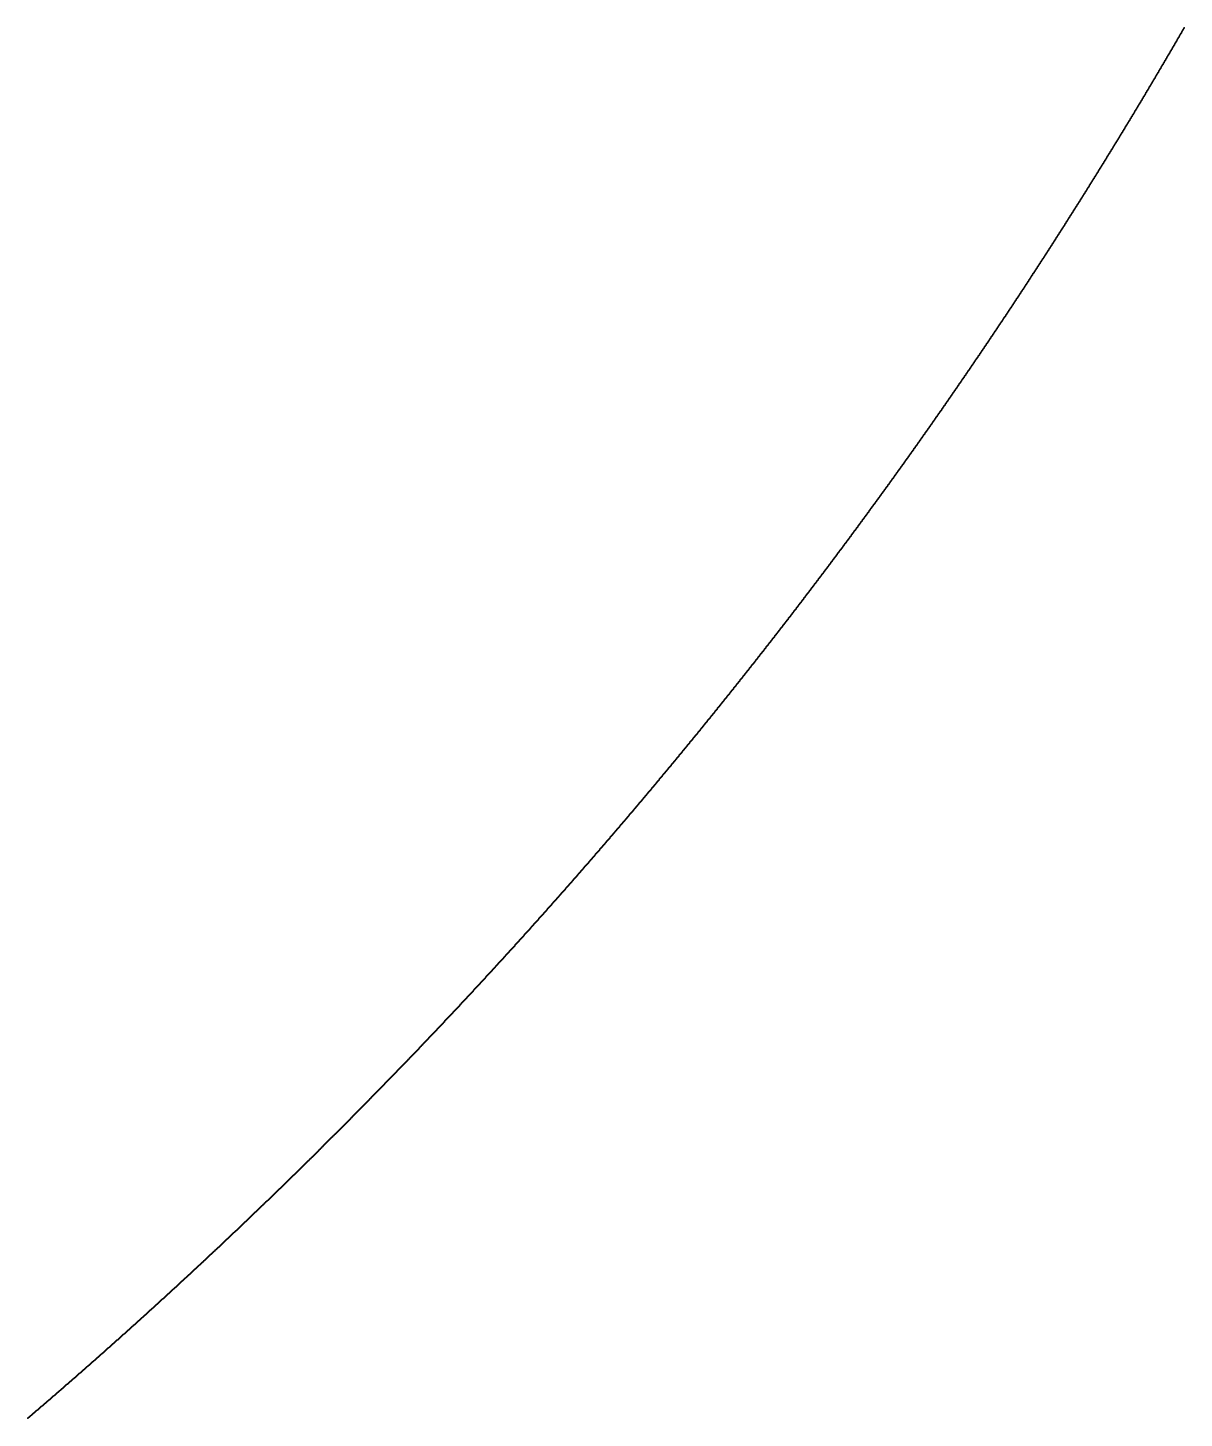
# Model space of a CAD drawing. Header units: metres. Extents: x -84 to 84, y -84 to 84.
# Drawn here: x 54.53 to 72.72, y -63.99 to -42.11 of the extents above; entities that cross this region are included whole.
import ezdxf

# ---------------------------------------------------------------- set-up
doc = ezdxf.new("R2010")
doc.units = ezdxf.units.M

msp = doc.modelspace()

# ---------------------------------------------------------------- linework, layer by layer
for p in [(72.656, -42.226), (72.664, -42.213), (72.671, -42.2), (72.678, -42.188), (72.686, -42.175), (72.693, -42.162), (72.7, -42.149), (72.708, -42.137), (72.715, -42.124), (72.722, -42.111), (72.531, -42.441), (72.538, -42.428), (72.546, -42.416), (72.553, -42.403), (72.561, -42.39), (72.568, -42.378), (72.575, -42.365), (72.583, -42.352), (72.59, -42.34), (72.597, -42.327), (72.605, -42.314), (72.612, -42.302), (72.619, -42.289), (72.627, -42.276), (72.634, -42.264), (72.642, -42.251), (72.649, -42.238), (72.405, -42.656), (72.412, -42.644), (72.42, -42.631), (72.427, -42.618), (72.435, -42.606), (72.442, -42.593), (72.45, -42.58), (72.457, -42.568), (72.464, -42.555), (72.472, -42.542), (72.479, -42.53), (72.487, -42.517), (72.494, -42.504), (72.501, -42.492), (72.509, -42.479), (72.516, -42.466), (72.524, -42.454), (72.278, -42.871), (72.286, -42.858), (72.293, -42.846), (72.301, -42.833), (72.308, -42.821), (72.316, -42.808), (72.323, -42.795), (72.331, -42.783), (72.338, -42.77), (72.346, -42.757), (72.353, -42.745), (72.36, -42.732), (72.368, -42.72), (72.375, -42.707), (72.383, -42.694), (72.39, -42.682), (72.398, -42.669), (72.144, -43.098), (72.151, -43.085), (72.159, -43.073), (72.166, -43.06), (72.174, -43.048), (72.181, -43.035), (72.189, -43.022), (72.196, -43.01), (72.204, -42.997), (72.211, -42.985), (72.219, -42.972), (72.226, -42.959), (72.234, -42.947), (72.241, -42.934), (72.249, -42.922), (72.256, -42.909), (72.264, -42.896), (72.271, -42.884), (72.016, -43.312), (72.023, -43.3), (72.031, -43.287), (72.039, -43.274), (72.046, -43.262), (72.054, -43.249), (72.061, -43.237), (72.069, -43.224), (72.076, -43.211), (72.084, -43.199), (72.091, -43.186), (72.099, -43.174), (72.106, -43.161), (72.114, -43.148), (72.121, -43.136), (72.129, -43.123), (72.136, -43.111), (71.88, -43.538), (71.887, -43.526), (71.895, -43.513), (71.903, -43.501), (71.91, -43.488), (71.918, -43.475), (71.925, -43.463), (71.933, -43.45), (71.94, -43.438), (71.948, -43.425), (71.955, -43.413), (71.963, -43.4), (71.971, -43.388), (71.978, -43.375), (71.986, -43.362), (71.993, -43.35), (72.001, -43.337), (72.008, -43.325), (71.751, -43.751), (71.758, -43.739), (71.766, -43.726), (71.773, -43.714), (71.781, -43.701), (71.789, -43.689), (71.796, -43.676), (71.804, -43.664), (71.811, -43.651), (71.819, -43.639), (71.827, -43.626), (71.834, -43.614), (71.842, -43.601), (71.849, -43.588), (71.857, -43.576), (71.865, -43.563), (71.872, -43.551), (71.613, -43.977), (71.621, -43.964), (71.628, -43.952), (71.636, -43.939), (71.644, -43.927), (71.651, -43.914), (71.659, -43.902), (71.667, -43.889), (71.674, -43.877), (71.682, -43.864), (71.69, -43.852), (71.697, -43.839), (71.705, -43.827), (71.712, -43.814), (71.72, -43.802), (71.728, -43.789), (71.735, -43.777), (71.743, -43.764), (71.483, -44.189), (71.49, -44.177), (71.498, -44.164), (71.506, -44.152), (71.513, -44.139), (71.521, -44.127), (71.529, -44.114), (71.536, -44.102), (71.544, -44.089), (71.552, -44.077), (71.559, -44.064), (71.567, -44.052), (71.575, -44.039), (71.582, -44.027), (71.59, -44.014), (71.598, -44.002), (71.605, -43.989), (71.344, -44.414), (71.352, -44.401), (71.359, -44.389), (71.367, -44.376), (71.375, -44.364), (71.382, -44.351), (71.39, -44.339), (71.398, -44.327), (71.406, -44.314), (71.413, -44.302), (71.421, -44.289), (71.429, -44.277), (71.436, -44.264), (71.444, -44.252), (71.452, -44.239), (71.46, -44.227), (71.467, -44.214), (71.475, -44.202), (71.212, -44.625), (71.22, -44.613), (71.228, -44.601), (71.235, -44.588), (71.243, -44.576), (71.251, -44.563), (71.259, -44.551), (71.266, -44.538), (71.274, -44.526), (71.282, -44.513), (71.29, -44.501), (71.297, -44.489), (71.305, -44.476), (71.313, -44.464), (71.321, -44.451), (71.328, -44.439), (71.336, -44.426), (71.072, -44.849), (71.08, -44.837), (71.087, -44.824), (71.095, -44.812), (71.103, -44.799), (71.111, -44.787), (71.119, -44.775), (71.126, -44.762), (71.134, -44.75), (71.142, -44.737), (71.15, -44.725), (71.158, -44.712), (71.165, -44.7), (71.173, -44.688), (71.181, -44.675), (71.189, -44.663), (71.196, -44.65), (71.204, -44.638), (70.939, -45.06), (70.947, -45.048), (70.954, -45.035), (70.962, -45.023), (70.97, -45.01), (70.978, -44.998), (70.986, -44.986), (70.994, -44.973), (71.001, -44.961), (71.009, -44.948), (71.017, -44.936), (71.025, -44.924), (71.033, -44.911), (71.041, -44.899), (71.048, -44.886), (71.056, -44.874), (71.064, -44.861), (70.797, -45.283), (70.805, -45.27), (70.813, -45.258), (70.821, -45.246), (70.829, -45.233), (70.837, -45.221), (70.844, -45.208), (70.852, -45.196), (70.86, -45.184), (70.868, -45.171), (70.876, -45.159), (70.884, -45.147), (70.892, -45.134), (70.899, -45.122), (70.907, -45.109), (70.915, -45.097), (70.923, -45.085), (70.931, -45.072), (70.655, -45.505), (70.663, -45.493), (70.671, -45.48), (70.679, -45.468), (70.687, -45.456), (70.694, -45.443), (70.702, -45.431), (70.71, -45.419), (70.718, -45.406), (70.726, -45.394), (70.734, -45.382), (70.742, -45.369), (70.75, -45.357), (70.758, -45.345), (70.766, -45.332), (70.773, -45.32), (70.781, -45.307), (70.789, -45.295), (70.512, -45.727), (70.52, -45.715), (70.528, -45.702), (70.536, -45.69), (70.544, -45.678), (70.552, -45.665), (70.56, -45.653), (70.568, -45.641), (70.575, -45.628), (70.583, -45.616), (70.591, -45.604), (70.599, -45.591), (70.607, -45.579), (70.615, -45.567), (70.623, -45.554), (70.631, -45.542), (70.639, -45.53), (70.647, -45.517), (70.376, -45.936), (70.384, -45.924), (70.392, -45.912), (70.4, -45.899), (70.408, -45.887), (70.416, -45.875), (70.424, -45.862), (70.432, -45.85), (70.44, -45.838), (70.448, -45.825), (70.456, -45.813), (70.464, -45.801), (70.472, -45.789), (70.48, -45.776), (70.488, -45.764), (70.496, -45.752), (70.504, -45.739), (70.232, -46.157), (70.24, -46.145), (70.248, -46.133), (70.256, -46.12), (70.264, -46.108), (70.272, -46.096), (70.28, -46.084), (70.288, -46.071), (70.296, -46.059), (70.304, -46.047), (70.312, -46.034), (70.32, -46.022), (70.328, -46.01), (70.336, -45.998), (70.344, -45.985), (70.352, -45.973), (70.36, -45.961), (70.368, -45.948), (70.087, -46.378), (70.095, -46.366), (70.103, -46.353), (70.111, -46.341), (70.119, -46.329), (70.127, -46.317), (70.135, -46.304), (70.143, -46.292), (70.151, -46.28), (70.159, -46.268), (70.167, -46.255), (70.175, -46.243), (70.184, -46.231), (70.192, -46.219), (70.2, -46.206), (70.208, -46.194), (70.216, -46.182), (70.224, -46.169), (69.941, -46.598), (69.949, -46.586), (69.957, -46.574), (69.965, -46.561), (69.973, -46.549), (69.982, -46.537), (69.99, -46.525), (69.998, -46.512), (70.006, -46.5), (70.014, -46.488), (70.022, -46.476), (70.03, -46.463), (70.038, -46.451), (70.046, -46.439), (70.054, -46.427), (70.063, -46.415), (70.071, -46.402), (70.079, -46.39), (69.795, -46.818), (69.803, -46.805), (69.811, -46.793), (69.819, -46.781), (69.827, -46.769), (69.835, -46.757), (69.843, -46.744), (69.852, -46.732), (69.86, -46.72), (69.868, -46.708), (69.876, -46.696), (69.884, -46.683), (69.892, -46.671), (69.9, -46.659), (69.909, -46.647), (69.917, -46.635), (69.925, -46.622), (69.933, -46.61), (69.647, -47.037), (69.656, -47.025), (69.664, -47.013), (69.672, -47), (69.68, -46.988), (69.688, -46.976), (69.697, -46.964), (69.705, -46.952), (69.713, -46.94), (69.721, -46.927), (69.729, -46.915), (69.737, -46.903), (69.746, -46.891), (69.754, -46.879), (69.762, -46.866), (69.77, -46.854), (69.778, -46.842), (69.786, -46.83), (69.5, -47.256), (69.508, -47.244), (69.516, -47.231), (69.524, -47.219), (69.533, -47.207), (69.541, -47.195), (69.549, -47.183), (69.557, -47.171), (69.565, -47.158), (69.574, -47.146), (69.582, -47.134), (69.59, -47.122), (69.598, -47.11), (69.606, -47.098), (69.615, -47.086), (69.623, -47.073), (69.631, -47.061), (69.639, -47.049), (69.351, -47.474), (69.359, -47.462), (69.368, -47.45), (69.376, -47.438), (69.384, -47.426), (69.392, -47.413), (69.401, -47.401), (69.409, -47.389), (69.417, -47.377), (69.425, -47.365), (69.434, -47.353), (69.442, -47.341), (69.45, -47.328), (69.458, -47.316), (69.467, -47.304), (69.475, -47.292), (69.483, -47.28), (69.491, -47.268), (69.202, -47.692), (69.21, -47.68), (69.219, -47.668), (69.227, -47.656), (69.235, -47.643), (69.243, -47.631), (69.252, -47.619), (69.26, -47.607), (69.268, -47.595), (69.277, -47.583), (69.285, -47.571), (69.293, -47.559), (69.301, -47.547), (69.31, -47.535), (69.318, -47.522), (69.326, -47.51), (69.335, -47.498), (69.343, -47.486), (69.052, -47.909), (69.06, -47.897), (69.069, -47.885), (69.077, -47.873), (69.085, -47.861), (69.094, -47.849), (69.102, -47.837), (69.11, -47.825), (69.119, -47.813), (69.127, -47.801), (69.135, -47.788), (69.144, -47.776), (69.152, -47.764), (69.16, -47.752), (69.169, -47.74), (69.177, -47.728), (69.185, -47.716), (69.194, -47.704), (68.902, -48.126), (68.91, -48.114), (68.918, -48.102), (68.927, -48.09), (68.935, -48.078), (68.943, -48.066), (68.952, -48.054), (68.96, -48.042), (68.969, -48.03), (68.977, -48.018), (68.985, -48.006), (68.994, -47.994), (69.002, -47.982), (69.01, -47.969), (69.019, -47.957), (69.027, -47.945), (69.035, -47.933), (69.044, -47.921), (68.75, -48.343), (68.759, -48.331), (68.767, -48.318), (68.776, -48.306), (68.784, -48.294), (68.792, -48.282), (68.801, -48.27), (68.809, -48.258), (68.818, -48.246), (68.826, -48.234), (68.834, -48.222), (68.843, -48.21), (68.851, -48.198), (68.86, -48.186), (68.868, -48.174), (68.876, -48.162), (68.885, -48.15), (68.893, -48.138), (68.59, -48.57), (68.598, -48.558), (68.607, -48.546), (68.615, -48.534), (68.624, -48.523), (68.632, -48.511), (68.641, -48.499), (68.649, -48.487), (68.658, -48.475), (68.666, -48.463), (68.674, -48.451), (68.683, -48.439), (68.691, -48.427), (68.7, -48.415), (68.708, -48.403), (68.717, -48.391), (68.725, -48.379), (68.733, -48.367), (68.742, -48.355), (68.437, -48.786), (68.446, -48.774), (68.454, -48.762), (68.463, -48.75), (68.471, -48.738), (68.48, -48.726), (68.488, -48.714), (68.497, -48.702), (68.505, -48.69), (68.514, -48.678), (68.522, -48.666), (68.531, -48.654), (68.539, -48.642), (68.548, -48.63), (68.556, -48.618), (68.565, -48.606), (68.573, -48.594), (68.581, -48.582), (68.284, -49.001), (68.292, -48.989), (68.301, -48.977), (68.31, -48.965), (68.318, -48.953), (68.327, -48.941), (68.335, -48.929), (68.344, -48.917), (68.352, -48.905), (68.361, -48.893), (68.369, -48.882), (68.378, -48.87), (68.386, -48.858), (68.395, -48.846), (68.403, -48.834), (68.412, -48.822), (68.42, -48.81), (68.429, -48.798), (68.121, -49.227), (68.13, -49.215), (68.139, -49.203), (68.147, -49.192), (68.156, -49.18), (68.164, -49.168), (68.173, -49.156), (68.181, -49.144), (68.19, -49.132), (68.199, -49.12), (68.207, -49.108), (68.216, -49.096), (68.224, -49.084), (68.233, -49.072), (68.241, -49.06), (68.25, -49.049), (68.258, -49.037), (68.267, -49.025), (68.275, -49.013), (67.967, -49.441), (67.975, -49.429), (67.984, -49.417), (67.993, -49.406), (68.001, -49.394), (68.01, -49.382), (68.018, -49.37), (68.027, -49.358), (68.036, -49.346), (68.044, -49.334), (68.053, -49.322), (68.061, -49.311), (68.07, -49.299), (68.079, -49.287), (68.087, -49.275), (68.096, -49.263), (68.104, -49.251), (68.113, -49.239), (67.811, -49.655), (67.82, -49.643), (67.829, -49.631), (67.837, -49.619), (67.846, -49.607), (67.855, -49.595), (67.863, -49.584), (67.872, -49.572), (67.88, -49.56), (67.889, -49.548), (67.898, -49.536), (67.906, -49.524), (67.915, -49.512), (67.924, -49.501), (67.932, -49.489), (67.941, -49.477), (67.949, -49.465), (67.958, -49.453), (67.647, -49.88), (67.655, -49.868), (67.664, -49.856), (67.673, -49.844), (67.681, -49.832), (67.69, -49.82), (67.699, -49.809), (67.707, -49.797), (67.716, -49.785), (67.725, -49.773), (67.733, -49.761), (67.742, -49.749), (67.751, -49.738), (67.759, -49.726), (67.768, -49.714), (67.777, -49.702), (67.785, -49.69), (67.794, -49.678), (67.803, -49.667), (67.49, -50.092), (67.499, -50.08), (67.507, -50.068), (67.516, -50.057), (67.525, -50.045), (67.533, -50.033), (67.542, -50.021), (67.551, -50.009), (67.56, -49.998), (67.568, -49.986), (67.577, -49.974), (67.586, -49.962), (67.594, -49.95), (67.603, -49.939), (67.612, -49.927), (67.621, -49.915), (67.629, -49.903), (67.638, -49.891), (67.324, -50.316), (67.332, -50.304), (67.341, -50.292), (67.35, -50.28), (67.359, -50.269), (67.368, -50.257), (67.376, -50.245), (67.385, -50.233), (67.394, -50.222), (67.403, -50.21), (67.411, -50.198), (67.42, -50.186), (67.429, -50.175), (67.437, -50.163), (67.446, -50.151), (67.455, -50.139), (67.464, -50.127), (67.472, -50.116), (67.481, -50.104), (67.157, -50.539), (67.166, -50.527), (67.174, -50.516), (67.183, -50.504), (67.192, -50.492), (67.201, -50.48), (67.21, -50.469), (67.218, -50.457), (67.227, -50.445), (67.236, -50.433), (67.245, -50.422), (67.254, -50.41), (67.262, -50.398), (67.271, -50.386), (67.28, -50.375), (67.289, -50.363), (67.297, -50.351), (67.306, -50.339), (67.315, -50.328), (66.998, -50.75), (67.007, -50.738), (67.016, -50.727), (67.024, -50.715), (67.033, -50.703), (67.042, -50.691), (67.051, -50.68), (67.06, -50.668), (67.069, -50.656), (67.077, -50.645), (67.086, -50.633), (67.095, -50.621), (67.104, -50.609), (67.113, -50.598), (67.122, -50.586), (67.13, -50.574), (67.139, -50.562), (67.148, -50.551), (66.83, -50.972), (66.838, -50.96), (66.847, -50.949), (66.856, -50.937), (66.865, -50.925), (66.874, -50.914), (66.883, -50.902), (66.892, -50.89), (66.901, -50.879), (66.909, -50.867), (66.918, -50.855), (66.927, -50.844), (66.936, -50.832), (66.945, -50.82), (66.954, -50.808), (66.963, -50.797), (66.971, -50.785), (66.98, -50.773), (66.989, -50.762), (66.661, -51.194), (66.669, -51.182), (66.678, -51.17), (66.687, -51.159), (66.696, -51.147), (66.705, -51.135), (66.714, -51.124), (66.723, -51.112), (66.732, -51.1), (66.741, -51.089), (66.75, -51.077), (66.759, -51.065), (66.767, -51.054), (66.776, -51.042), (66.785, -51.03), (66.794, -51.019), (66.803, -51.007), (66.812, -50.995), (66.821, -50.984), (66.491, -51.415), (66.5, -51.403), (66.509, -51.391), (66.518, -51.38), (66.527, -51.368), (66.535, -51.357), (66.544, -51.345), (66.553, -51.333), (66.562, -51.322), (66.571, -51.31), (66.58, -51.298), (66.589, -51.287), (66.598, -51.275), (66.607, -51.263), (66.616, -51.252), (66.625, -51.24), (66.634, -51.229), (66.643, -51.217), (66.652, -51.205), (66.32, -51.635), (66.329, -51.623), (66.338, -51.612), (66.347, -51.6), (66.356, -51.589), (66.365, -51.577), (66.374, -51.566), (66.383, -51.554), (66.392, -51.542), (66.401, -51.531), (66.41, -51.519), (66.419, -51.508), (66.428, -51.496), (66.437, -51.484), (66.446, -51.473), (66.455, -51.461), (66.464, -51.449), (66.473, -51.438), (66.482, -51.426), (66.158, -51.843), (66.167, -51.832), (66.176, -51.82), (66.185, -51.809), (66.194, -51.797), (66.203, -51.786), (66.212, -51.774), (66.221, -51.762), (66.23, -51.751), (66.239, -51.739), (66.248, -51.728), (66.257, -51.716), (66.266, -51.705), (66.275, -51.693), (66.284, -51.681), (66.293, -51.67), (66.302, -51.658), (66.311, -51.647), (65.986, -52.063), (65.995, -52.051), (66.004, -52.04), (66.013, -52.028), (66.022, -52.017), (66.031, -52.005), (66.04, -51.994), (66.049, -51.982), (66.058, -51.97), (66.067, -51.959), (66.076, -51.947), (66.086, -51.936), (66.095, -51.924), (66.104, -51.913), (66.113, -51.901), (66.122, -51.89), (66.131, -51.878), (66.14, -51.866), (66.149, -51.855), (65.813, -52.281), (65.822, -52.27), (65.831, -52.258), (65.841, -52.247), (65.85, -52.235), (65.859, -52.224), (65.868, -52.212), (65.877, -52.201), (65.886, -52.189), (65.895, -52.178), (65.904, -52.166), (65.913, -52.155), (65.922, -52.143), (65.931, -52.132), (65.941, -52.12), (65.95, -52.109), (65.959, -52.097), (65.968, -52.086), (65.977, -52.074), (65.64, -52.5), (65.649, -52.488), (65.658, -52.477), (65.667, -52.465), (65.676, -52.454), (65.685, -52.442), (65.695, -52.431), (65.704, -52.419), (65.713, -52.408), (65.722, -52.396), (65.731, -52.385), (65.74, -52.373), (65.749, -52.362), (65.758, -52.35), (65.768, -52.339), (65.777, -52.327), (65.786, -52.316), (65.795, -52.304), (65.804, -52.293), (65.456, -52.729), (65.466, -52.717), (65.475, -52.706), (65.484, -52.694), (65.493, -52.683), (65.502, -52.672), (65.511, -52.66), (65.521, -52.649), (65.53, -52.637), (65.539, -52.626), (65.548, -52.614), (65.557, -52.603), (65.567, -52.591), (65.576, -52.58), (65.585, -52.568), (65.594, -52.557), (65.603, -52.546), (65.612, -52.534), (65.621, -52.523), (65.631, -52.511), (65.281, -52.946), (65.291, -52.934), (65.3, -52.923), (65.309, -52.911), (65.318, -52.9), (65.328, -52.889), (65.337, -52.877), (65.346, -52.866), (65.355, -52.854), (65.364, -52.843), (65.374, -52.832), (65.383, -52.82), (65.392, -52.809), (65.401, -52.797), (65.41, -52.786), (65.42, -52.774), (65.429, -52.763), (65.438, -52.752), (65.447, -52.74), (65.106, -53.162), (65.115, -53.151), (65.124, -53.139), (65.134, -53.128), (65.143, -53.117), (65.152, -53.105), (65.161, -53.094), (65.171, -53.082), (65.18, -53.071), (65.189, -53.06), (65.198, -53.048), (65.208, -53.037), (65.217, -53.026), (65.226, -53.014), (65.235, -53.003), (65.245, -52.991), (65.254, -52.98), (65.263, -52.969), (65.272, -52.957), (64.929, -53.378), (64.939, -53.367), (64.948, -53.355), (64.957, -53.344), (64.967, -53.333), (64.976, -53.321), (64.985, -53.31), (64.995, -53.299), (65.004, -53.287), (65.013, -53.276), (65.022, -53.264), (65.032, -53.253), (65.041, -53.242), (65.05, -53.23), (65.06, -53.219), (65.069, -53.208), (65.078, -53.196), (65.087, -53.185), (65.097, -53.174), (64.752, -53.593), (64.762, -53.582), (64.771, -53.571), (64.78, -53.559), (64.79, -53.548), (64.799, -53.537), (64.808, -53.525), (64.818, -53.514), (64.827, -53.503), (64.836, -53.491), (64.846, -53.48), (64.855, -53.469), (64.864, -53.457), (64.874, -53.446), (64.883, -53.435), (64.892, -53.423), (64.902, -53.412), (64.911, -53.401), (64.92, -53.389), (64.565, -53.819), (64.575, -53.808), (64.584, -53.797), (64.593, -53.785), (64.603, -53.774), (64.612, -53.763), (64.621, -53.751), (64.631, -53.74), (64.64, -53.729), (64.65, -53.718), (64.659, -53.706), (64.668, -53.695), (64.678, -53.684), (64.687, -53.672), (64.696, -53.661), (64.706, -53.65), (64.715, -53.639), (64.724, -53.627), (64.734, -53.616), (64.743, -53.605), (64.387, -54.033), (64.396, -54.022), (64.406, -54.011), (64.415, -54), (64.424, -53.988), (64.434, -53.977), (64.443, -53.966), (64.453, -53.954), (64.462, -53.943), (64.471, -53.932), (64.481, -53.921), (64.49, -53.909), (64.5, -53.898), (64.509, -53.887), (64.518, -53.876), (64.528, -53.864), (64.537, -53.853), (64.547, -53.842), (64.556, -53.83), (64.198, -54.258), (64.207, -54.247), (64.217, -54.236), (64.226, -54.224), (64.236, -54.213), (64.245, -54.202), (64.255, -54.191), (64.264, -54.179), (64.274, -54.168), (64.283, -54.157), (64.292, -54.146), (64.302, -54.134), (64.311, -54.123), (64.321, -54.112), (64.33, -54.101), (64.34, -54.089), (64.349, -54.078), (64.358, -54.067), (64.368, -54.056), (64.377, -54.045), (64.018, -54.471), (64.028, -54.46), (64.037, -54.448), (64.047, -54.437), (64.056, -54.426), (64.065, -54.415), (64.075, -54.404), (64.084, -54.392), (64.094, -54.381), (64.103, -54.37), (64.113, -54.359), (64.122, -54.348), (64.132, -54.336), (64.141, -54.325), (64.151, -54.314), (64.16, -54.303), (64.17, -54.292), (64.179, -54.28), (64.189, -54.269), (63.828, -54.694), (63.837, -54.683), (63.847, -54.672), (63.856, -54.661), (63.866, -54.65), (63.875, -54.638), (63.885, -54.627), (63.894, -54.616), (63.904, -54.605), (63.914, -54.594), (63.923, -54.583), (63.933, -54.571), (63.942, -54.56), (63.952, -54.549), (63.961, -54.538), (63.971, -54.527), (63.98, -54.516), (63.99, -54.504), (63.999, -54.493), (64.009, -54.482), (63.637, -54.917), (63.646, -54.906), (63.656, -54.895), (63.666, -54.884), (63.675, -54.872), (63.685, -54.861), (63.694, -54.85), (63.704, -54.839), (63.713, -54.828), (63.723, -54.817), (63.732, -54.806), (63.742, -54.794), (63.752, -54.783), (63.761, -54.772), (63.771, -54.761), (63.78, -54.75), (63.79, -54.739), (63.799, -54.728), (63.809, -54.716), (63.818, -54.705), (63.455, -55.128), (63.464, -55.117), (63.474, -55.106), (63.483, -55.095), (63.493, -55.084), (63.503, -55.072), (63.512, -55.061), (63.522, -55.05), (63.531, -55.039), (63.541, -55.028), (63.551, -55.017), (63.56, -55.006), (63.57, -54.995), (63.579, -54.984), (63.589, -54.972), (63.599, -54.961), (63.608, -54.95), (63.618, -54.939), (63.627, -54.928), (63.262, -55.349), (63.272, -55.338), (63.281, -55.327), (63.291, -55.316), (63.301, -55.305), (63.31, -55.294), (63.32, -55.283), (63.33, -55.272), (63.339, -55.261), (63.349, -55.25), (63.358, -55.239), (63.368, -55.228), (63.378, -55.217), (63.387, -55.205), (63.397, -55.194), (63.407, -55.183), (63.416, -55.172), (63.426, -55.161), (63.435, -55.15), (63.445, -55.139), (63.069, -55.57), (63.079, -55.559), (63.088, -55.548), (63.098, -55.537), (63.108, -55.526), (63.117, -55.515), (63.127, -55.504), (63.137, -55.493), (63.146, -55.482), (63.156, -55.471), (63.166, -55.46), (63.175, -55.449), (63.185, -55.438), (63.195, -55.427), (63.204, -55.416), (63.214, -55.405), (63.224, -55.393), (63.233, -55.382), (63.243, -55.371), (63.252, -55.36), (62.875, -55.79), (62.885, -55.779), (62.894, -55.768), (62.904, -55.757), (62.914, -55.746), (62.923, -55.735), (62.933, -55.724), (62.943, -55.713), (62.953, -55.702), (62.962, -55.691), (62.972, -55.68), (62.982, -55.669), (62.991, -55.658), (63.001, -55.647), (63.011, -55.636), (63.02, -55.625), (63.03, -55.614), (63.04, -55.603), (63.049, -55.592), (63.059, -55.581), (62.68, -56.01), (62.69, -55.999), (62.699, -55.988), (62.709, -55.977), (62.719, -55.966), (62.729, -55.955), (62.738, -55.944), (62.748, -55.933), (62.758, -55.922), (62.768, -55.911), (62.777, -55.9), (62.787, -55.889), (62.797, -55.878), (62.807, -55.867), (62.816, -55.856), (62.826, -55.845), (62.836, -55.834), (62.846, -55.823), (62.855, -55.812), (62.865, -55.801), (62.484, -56.228), (62.494, -56.217), (62.504, -56.206), (62.514, -56.195), (62.524, -56.185), (62.533, -56.174), (62.543, -56.163), (62.553, -56.152), (62.563, -56.141), (62.572, -56.13), (62.582, -56.119), (62.592, -56.108), (62.602, -56.097), (62.612, -56.086), (62.621, -56.075), (62.631, -56.064), (62.641, -56.053), (62.651, -56.042), (62.66, -56.031), (62.67, -56.02), (62.288, -56.446), (62.298, -56.435), (62.308, -56.424), (62.318, -56.414), (62.327, -56.403), (62.337, -56.392), (62.347, -56.381), (62.357, -56.37), (62.367, -56.359), (62.376, -56.348), (62.386, -56.337), (62.396, -56.326), (62.406, -56.316), (62.416, -56.305), (62.426, -56.294), (62.435, -56.283), (62.445, -56.272), (62.455, -56.261), (62.465, -56.25), (62.475, -56.239), (62.091, -56.664), (62.101, -56.653), (62.111, -56.642), (62.121, -56.631), (62.13, -56.62), (62.14, -56.609), (62.15, -56.598), (62.16, -56.588), (62.17, -56.577), (62.18, -56.566), (62.19, -56.555), (62.199, -56.544), (62.209, -56.533), (62.219, -56.522), (62.229, -56.512), (62.239, -56.501), (62.249, -56.49), (62.259, -56.479), (62.268, -56.468), (62.278, -56.457), (61.893, -56.88), (61.903, -56.869), (61.913, -56.859), (61.923, -56.848), (61.933, -56.837), (61.943, -56.826), (61.952, -56.815), (61.962, -56.805), (61.972, -56.794), (61.982, -56.783), (61.992, -56.772), (62.002, -56.761), (62.012, -56.75), (62.022, -56.74), (62.032, -56.729), (62.042, -56.718), (62.051, -56.707), (62.061, -56.696), (62.071, -56.685), (62.081, -56.674), (61.694, -57.096), (61.704, -57.085), (61.714, -57.075), (61.724, -57.064), (61.734, -57.053), (61.744, -57.042), (61.754, -57.032), (61.764, -57.021), (61.774, -57.01), (61.784, -56.999), (61.794, -56.988), (61.804, -56.978), (61.814, -56.967), (61.824, -56.956), (61.834, -56.945), (61.843, -56.934), (61.853, -56.924), (61.863, -56.913), (61.873, -56.902), (61.883, -56.891), (61.485, -57.322), (61.495, -57.312), (61.505, -57.301), (61.515, -57.29), (61.525, -57.279), (61.535, -57.269), (61.545, -57.258), (61.555, -57.247), (61.565, -57.236), (61.575, -57.225), (61.585, -57.215), (61.595, -57.204), (61.605, -57.193), (61.615, -57.182), (61.625, -57.172), (61.635, -57.161), (61.645, -57.15), (61.655, -57.139), (61.665, -57.129), (61.674, -57.118), (61.684, -57.107), (61.285, -57.537), (61.295, -57.526), (61.305, -57.515), (61.315, -57.505), (61.325, -57.494), (61.335, -57.483), (61.345, -57.473), (61.355, -57.462), (61.365, -57.451), (61.375, -57.44), (61.385, -57.43), (61.395, -57.419), (61.405, -57.408), (61.415, -57.397), (61.425, -57.387), (61.435, -57.376), (61.445, -57.365), (61.455, -57.354), (61.465, -57.344), (61.475, -57.333), (61.074, -57.761), (61.084, -57.751), (61.094, -57.74), (61.104, -57.729), (61.114, -57.719), (61.124, -57.708), (61.134, -57.697), (61.144, -57.687), (61.154, -57.676), (61.164, -57.665), (61.174, -57.655), (61.184, -57.644), (61.195, -57.633), (61.205, -57.622), (61.215, -57.612), (61.225, -57.601), (61.235, -57.59), (61.245, -57.58), (61.255, -57.569), (61.265, -57.558), (61.275, -57.548), (60.872, -57.974), (60.882, -57.964), (60.892, -57.953), (60.902, -57.943), (60.913, -57.932), (60.923, -57.921), (60.933, -57.911), (60.943, -57.9), (60.953, -57.889), (60.963, -57.879), (60.973, -57.868), (60.983, -57.857), (60.993, -57.847), (61.003, -57.836), (61.013, -57.825), (61.024, -57.815), (61.034, -57.804), (61.044, -57.793), (61.054, -57.783), (61.064, -57.772), (60.66, -58.197), (60.67, -58.187), (60.68, -58.176), (60.69, -58.166), (60.7, -58.155), (60.71, -58.144), (60.72, -58.134), (60.731, -58.123), (60.741, -58.113), (60.751, -58.102), (60.761, -58.091), (60.771, -58.081), (60.781, -58.07), (60.791, -58.059), (60.801, -58.049), (60.812, -58.038), (60.822, -58.028), (60.832, -58.017), (60.842, -58.006), (60.852, -57.996), (60.862, -57.985), (60.456, -58.409), (60.467, -58.399), (60.477, -58.388), (60.487, -58.377), (60.497, -58.367), (60.507, -58.356), (60.517, -58.346), (60.528, -58.335), (60.538, -58.325), (60.548, -58.314), (60.558, -58.303), (60.568, -58.293), (60.578, -58.282), (60.589, -58.272), (60.599, -58.261), (60.609, -58.25), (60.619, -58.24), (60.629, -58.229), (60.639, -58.219), (60.649, -58.208), (60.242, -58.631), (60.252, -58.62), (60.263, -58.61), (60.273, -58.599), (60.283, -58.588), (60.293, -58.578), (60.303, -58.567), (60.314, -58.557), (60.324, -58.546), (60.334, -58.536), (60.344, -58.525), (60.354, -58.515), (60.365, -58.504), (60.375, -58.494), (60.385, -58.483), (60.395, -58.472), (60.405, -58.462), (60.416, -58.451), (60.426, -58.441), (60.436, -58.43), (60.446, -58.42), (60.027, -58.851), (60.037, -58.841), (60.048, -58.83), (60.058, -58.82), (60.068, -58.809), (60.078, -58.799), (60.089, -58.788), (60.099, -58.778), (60.109, -58.767), (60.119, -58.757), (60.13, -58.746), (60.14, -58.736), (60.15, -58.725), (60.16, -58.715), (60.171, -58.704), (60.181, -58.694), (60.191, -58.683), (60.201, -58.673), (60.212, -58.662), (60.222, -58.652), (60.232, -58.641), (59.811, -59.071), (59.822, -59.061), (59.832, -59.05), (59.842, -59.04), (59.853, -59.029), (59.863, -59.019), (59.873, -59.008), (59.883, -58.998), (59.894, -58.988), (59.904, -58.977), (59.914, -58.967), (59.925, -58.956), (59.935, -58.946), (59.945, -58.935), (59.955, -58.925), (59.966, -58.914), (59.976, -58.904), (59.986, -58.893), (59.996, -58.883), (60.007, -58.872), (60.017, -58.862), (59.595, -59.29), (59.605, -59.28), (59.615, -59.269), (59.626, -59.259), (59.636, -59.249), (59.646, -59.238), (59.657, -59.228), (59.667, -59.217), (59.677, -59.207), (59.688, -59.197), (59.698, -59.186), (59.708, -59.176), (59.719, -59.165), (59.729, -59.155), (59.739, -59.144), (59.75, -59.134), (59.76, -59.123), (59.77, -59.113), (59.78, -59.103), (59.791, -59.092), (59.801, -59.082), (59.377, -59.509), (59.388, -59.498), (59.398, -59.488), (59.408, -59.477), (59.419, -59.467), (59.429, -59.457), (59.44, -59.446), (59.45, -59.436), (59.46, -59.426), (59.471, -59.415), (59.481, -59.405), (59.491, -59.394), (59.502, -59.384), (59.512, -59.374), (59.522, -59.363), (59.533, -59.353), (59.543, -59.342), (59.553, -59.332), (59.564, -59.322), (59.574, -59.311), (59.584, -59.301), (59.159, -59.726), (59.17, -59.716), (59.18, -59.705), (59.19, -59.695), (59.201, -59.685), (59.211, -59.674), (59.222, -59.664), (59.232, -59.654), (59.242, -59.643), (59.253, -59.633), (59.263, -59.623), (59.274, -59.612), (59.284, -59.602), (59.294, -59.592), (59.305, -59.581), (59.315, -59.571), (59.325, -59.561), (59.336, -59.55), (59.346, -59.54), (59.357, -59.529), (59.367, -59.519), (58.94, -59.943), (58.951, -59.933), (58.961, -59.922), (58.971, -59.912), (58.982, -59.902), (58.992, -59.891), (59.003, -59.881), (59.013, -59.871), (59.024, -59.86), (59.034, -59.85), (59.045, -59.84), (59.055, -59.829), (59.065, -59.819), (59.076, -59.809), (59.086, -59.798), (59.097, -59.788), (59.107, -59.778), (59.117, -59.768), (59.128, -59.757), (59.138, -59.747), (59.149, -59.737), (58.72, -60.159), (58.731, -60.149), (58.741, -60.138), (58.752, -60.128), (58.762, -60.118), (58.773, -60.107), (58.783, -60.097), (58.794, -60.087), (58.804, -60.077), (58.815, -60.066), (58.825, -60.056), (58.836, -60.046), (58.846, -60.036), (58.856, -60.025), (58.867, -60.015), (58.877, -60.005), (58.888, -59.994), (58.898, -59.984), (58.909, -59.974), (58.919, -59.963), (58.93, -59.953), (58.489, -60.384), (58.5, -60.374), (58.51, -60.364), (58.521, -60.353), (58.531, -60.343), (58.542, -60.333), (58.552, -60.323), (58.563, -60.313), (58.573, -60.302), (58.584, -60.292), (58.594, -60.282), (58.605, -60.272), (58.615, -60.261), (58.626, -60.251), (58.636, -60.241), (58.647, -60.231), (58.657, -60.22), (58.668, -60.21), (58.678, -60.2), (58.689, -60.19), (58.699, -60.179), (58.71, -60.169), (58.268, -60.598), (58.278, -60.588), (58.289, -60.578), (58.299, -60.568), (58.31, -60.558), (58.321, -60.547), (58.331, -60.537), (58.342, -60.527), (58.352, -60.517), (58.363, -60.507), (58.373, -60.496), (58.384, -60.486), (58.394, -60.476), (58.405, -60.466), (58.416, -60.456), (58.426, -60.445), (58.437, -60.435), (58.447, -60.425), (58.458, -60.415), (58.468, -60.405), (58.479, -60.394), (58.035, -60.822), (58.046, -60.812), (58.056, -60.802), (58.067, -60.792), (58.077, -60.781), (58.088, -60.771), (58.099, -60.761), (58.109, -60.751), (58.12, -60.741), (58.13, -60.731), (58.141, -60.72), (58.152, -60.71), (58.162, -60.7), (58.173, -60.69), (58.183, -60.68), (58.194, -60.67), (58.204, -60.659), (58.215, -60.649), (58.226, -60.639), (58.236, -60.629), (58.247, -60.619), (58.257, -60.609), (57.812, -61.035), (57.823, -61.025), (57.833, -61.014), (57.844, -61.004), (57.855, -60.994), (57.865, -60.984), (57.876, -60.974), (57.886, -60.964), (57.897, -60.954), (57.908, -60.944), (57.918, -60.933), (57.929, -60.923), (57.94, -60.913), (57.95, -60.903), (57.961, -60.893), (57.971, -60.883), (57.982, -60.873), (57.993, -60.863), (58.003, -60.852), (58.014, -60.842), (58.024, -60.832), (57.578, -61.256), (57.588, -61.246), (57.599, -61.236), (57.61, -61.226), (57.62, -61.216), (57.631, -61.206), (57.642, -61.196), (57.652, -61.186), (57.663, -61.176), (57.674, -61.166), (57.684, -61.156), (57.695, -61.146), (57.706, -61.136), (57.716, -61.125), (57.727, -61.115), (57.737, -61.105), (57.748, -61.095), (57.759, -61.085), (57.769, -61.075), (57.78, -61.065), (57.791, -61.055), (57.801, -61.045), (57.342, -61.477), (57.353, -61.467), (57.364, -61.457), (57.374, -61.447), (57.385, -61.437), (57.396, -61.427), (57.406, -61.417), (57.417, -61.407), (57.428, -61.397), (57.439, -61.387), (57.449, -61.377), (57.46, -61.367), (57.471, -61.357), (57.481, -61.347), (57.492, -61.337), (57.503, -61.327), (57.513, -61.317), (57.524, -61.307), (57.535, -61.297), (57.545, -61.287), (57.556, -61.277), (57.567, -61.267), (57.106, -61.697), (57.117, -61.687), (57.128, -61.677), (57.138, -61.668), (57.149, -61.658), (57.16, -61.648), (57.17, -61.638), (57.181, -61.628), (57.192, -61.618), (57.203, -61.608), (57.213, -61.598), (57.224, -61.588), (57.235, -61.578), (57.246, -61.568), (57.256, -61.558), (57.267, -61.548), (57.278, -61.538), (57.289, -61.528), (57.299, -61.517), (57.31, -61.507), (57.321, -61.497), (57.331, -61.487), (56.869, -61.917), (56.88, -61.907), (56.891, -61.897), (56.901, -61.887), (56.912, -61.877), (56.923, -61.867), (56.934, -61.857), (56.944, -61.847), (56.955, -61.837), (56.966, -61.827), (56.977, -61.817), (56.988, -61.807), (56.998, -61.797), (57.009, -61.787), (57.02, -61.777), (57.031, -61.767), (57.041, -61.757), (57.052, -61.747), (57.063, -61.737), (57.074, -61.727), (57.084, -61.717), (57.095, -61.707), (56.631, -62.135), (56.642, -62.125), (56.653, -62.115), (56.664, -62.105), (56.674, -62.095), (56.685, -62.085), (56.696, -62.075), (56.707, -62.065), (56.718, -62.056), (56.729, -62.046), (56.739, -62.036), (56.75, -62.026), (56.761, -62.016), (56.772, -62.006), (56.783, -61.996), (56.793, -61.986), (56.804, -61.976), (56.815, -61.966), (56.826, -61.956), (56.837, -61.946), (56.847, -61.936), (56.858, -61.927), (56.392, -62.352), (56.403, -62.342), (56.414, -62.332), (56.425, -62.323), (56.436, -62.313), (56.447, -62.303), (56.458, -62.293), (56.468, -62.283), (56.479, -62.273), (56.49, -62.263), (56.501, -62.253), (56.512, -62.244), (56.523, -62.234), (56.534, -62.224), (56.544, -62.214), (56.555, -62.204), (56.566, -62.194), (56.577, -62.184), (56.588, -62.174), (56.599, -62.165), (56.609, -62.155), (56.62, -62.145), (56.153, -62.569), (56.164, -62.559), (56.175, -62.549), (56.186, -62.539), (56.196, -62.529), (56.207, -62.519), (56.218, -62.51), (56.229, -62.5), (56.24, -62.49), (56.251, -62.48), (56.262, -62.47), (56.273, -62.46), (56.284, -62.451), (56.295, -62.441), (56.305, -62.431), (56.316, -62.421), (56.327, -62.411), (56.338, -62.401), (56.349, -62.392), (56.36, -62.382), (56.371, -62.372), (56.382, -62.362), (55.913, -62.784), (55.923, -62.774), (55.934, -62.764), (55.945, -62.755), (55.956, -62.745), (55.967, -62.735), (55.978, -62.725), (55.989, -62.716), (56, -62.706), (56.011, -62.696), (56.022, -62.686), (56.033, -62.676), (56.044, -62.667), (56.055, -62.657), (56.066, -62.647), (56.076, -62.637), (56.087, -62.627), (56.098, -62.618), (56.109, -62.608), (56.12, -62.598), (56.131, -62.588), (56.142, -62.578), (55.66, -63.008), (55.671, -62.999), (55.682, -62.989), (55.693, -62.979), (55.704, -62.969), (55.715, -62.96), (55.726, -62.95), (55.737, -62.94), (55.748, -62.93), (55.759, -62.921), (55.77, -62.911), (55.781, -62.901), (55.792, -62.891), (55.803, -62.882), (55.814, -62.872), (55.825, -62.862), (55.836, -62.852), (55.847, -62.843), (55.858, -62.833), (55.869, -62.823), (55.88, -62.813), (55.891, -62.804), (55.902, -62.794), (55.418, -63.222), (55.429, -63.212), (55.44, -63.203), (55.451, -63.193), (55.462, -63.183), (55.473, -63.173), (55.484, -63.164), (55.495, -63.154), (55.506, -63.144), (55.517, -63.135), (55.528, -63.125), (55.539, -63.115), (55.55, -63.105), (55.561, -63.096), (55.572, -63.086), (55.583, -63.076), (55.594, -63.067), (55.605, -63.057), (55.616, -63.047), (55.627, -63.037), (55.638, -63.028), (55.649, -63.018), (55.164, -63.444), (55.175, -63.435), (55.186, -63.425), (55.198, -63.415), (55.209, -63.406), (55.22, -63.396), (55.231, -63.386), (55.242, -63.377), (55.253, -63.367), (55.264, -63.357), (55.275, -63.348), (55.286, -63.338), (55.297, -63.328), (55.308, -63.319), (55.319, -63.309), (55.33, -63.299), (55.341, -63.29), (55.352, -63.28), (55.363, -63.27), (55.374, -63.261), (55.385, -63.251), (55.396, -63.241), (55.407, -63.232), (54.91, -63.665), (54.921, -63.656), (54.932, -63.646), (54.943, -63.637), (54.954, -63.627), (54.965, -63.617), (54.976, -63.608), (54.987, -63.598), (54.998, -63.589), (55.009, -63.579), (55.02, -63.569), (55.032, -63.56), (55.043, -63.55), (55.054, -63.541), (55.065, -63.531), (55.076, -63.521), (55.087, -63.512), (55.098, -63.502), (55.109, -63.492), (55.12, -63.483), (55.131, -63.473), (55.142, -63.463), (55.153, -63.454), (54.654, -63.886), (54.665, -63.876), (54.676, -63.867), (54.687, -63.857), (54.698, -63.847), (54.709, -63.838), (54.721, -63.828), (54.732, -63.819), (54.743, -63.809), (54.754, -63.8), (54.765, -63.79), (54.776, -63.781), (54.787, -63.771), (54.798, -63.761), (54.81, -63.752), (54.821, -63.742), (54.832, -63.733), (54.843, -63.723), (54.854, -63.713), (54.865, -63.704), (54.876, -63.694), (54.887, -63.685), (54.898, -63.675), (54.531, -63.991), (54.542, -63.981), (54.554, -63.972), (54.565, -63.962), (54.576, -63.953), (54.587, -63.943), (54.598, -63.933), (54.609, -63.924), (54.62, -63.914), (54.632, -63.905), (54.643, -63.895)]:
    msp.add_point(p)

doc.saveas('drawing.dxf')
